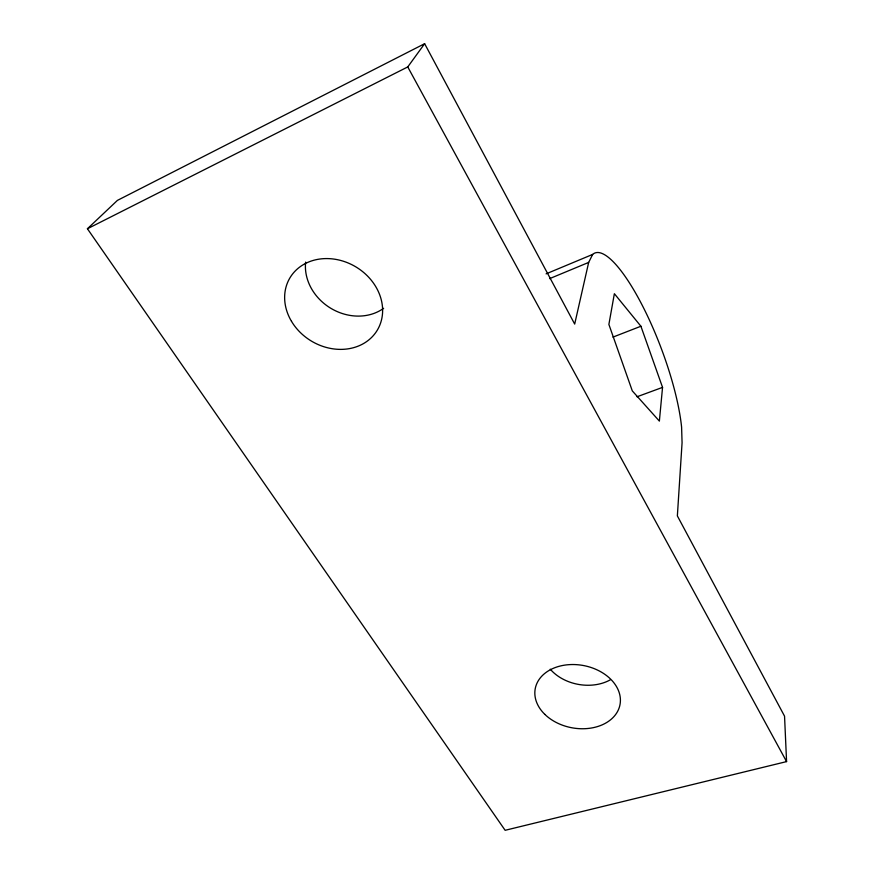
<?xml version="1.0" encoding="UTF-8"?>
<svg xmlns="http://www.w3.org/2000/svg" width="874" height="874" viewBox="0 0 874 874"><rect width="100%" height="100%" fill="white"/><g stroke="black" fill="none" stroke-linecap="round" stroke-linejoin="round"><path stroke-width="1.31" d="M662.547 387.379L659.367 421.082L632.306 390.897L608.883 324.429L614.367 293.697L640.904 326.242L662.547 387.379L637.004 396.774M592.648 254.421L588.672 262.418L574.688 324.068L424.633 43.7L117.411 200.397L87.422 228.759L505.139 830.3L786.578 761.604L784.546 716.167L677.361 515.9L682.07 442.779L681.6 427.189A112.101 28.241 69.3 0 0 642.281 305.376A112.101 28.241 69.3 0 0 592.648 254.421L546.097 273.857M87.422 228.759L407.754 66.927L424.633 43.7M549.615 278.642L588.672 262.418M612.936 337.124L640.904 326.242M407.754 66.927L786.578 761.604M383.631 308.314A48.573 41.952 32 0 1 331.093 308.456A48.573 41.952 32 0 1 305.638 262.091M610.369 679.786A41.417 31.147 10.3 0 1 550.249 669.189M291.501 321.337A50.921 43.252 31 0 0 376.377 331.628A50.921 43.252 31 0 0 333.027 258.966A50.921 43.252 31 0 0 291.501 321.337M544.873 714.408A43.132 31.661 10.6 0 0 617.852 710.923A43.132 31.661 10.6 0 0 570.165 664.59A43.132 31.661 10.6 0 0 544.873 714.408"/></g></svg>
